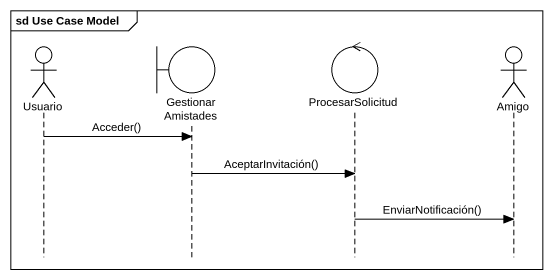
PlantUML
@startuml
mainframe sd Use Case Model
hide footbox
actor Usuario
boundary GestionarAmistades
control ProcesarSolicitud
actor Amigo

Usuario -> GestionarAmistades : Acceder()
GestionarAmistades -> ProcesarSolicitud : AceptarInvitación()
ProcesarSolicitud -> Amigo : EnviarNotificación()
@enduml
